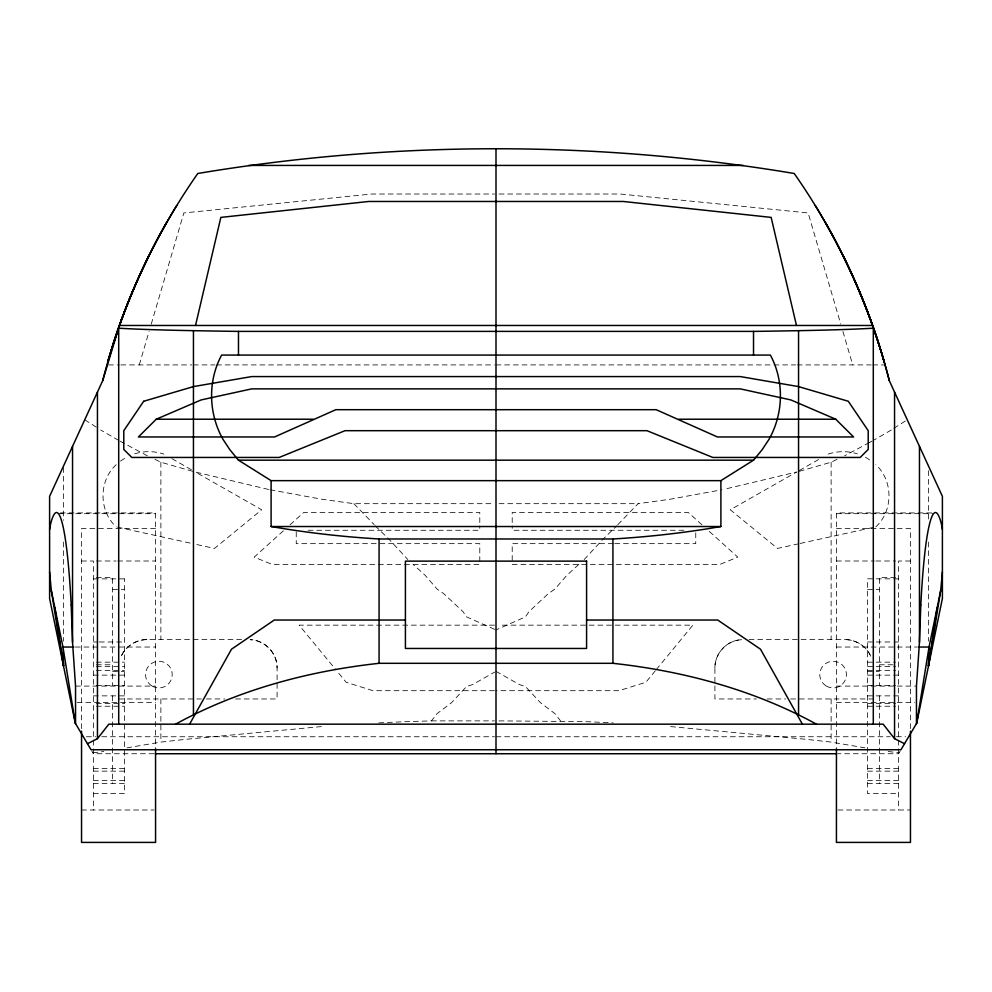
<?xml version="1.0" encoding="UTF-8"?>
<svg xmlns="http://www.w3.org/2000/svg" width="992" height="992" viewBox="0 0 992 992"><rect width="100%" height="100%" fill="white"/><g stroke="black" fill="none" stroke-linecap="round" stroke-linejoin="round"><path stroke-width="0.74" stroke-dasharray="4.96 3.72" d="M714.91 667.889C714.637 653.269 727.26 639.939 741.904 639.679A28.297 28.297 0 0 0 714.91 667.889L714.91 698.963L756.425 698.963M139.277 364.92L149.098 331.452M151.243 324.111L183.855 212.945L371.665 194.023L494.462 194.023M900.19 751.068L898.616 753.734L837.955 753.734M584.176 559.55L602.801 539.412L616.9 525.748M378.733 722.908A599.49 154.963 0 0 1 407.824 721.618L431.446 720.886L437.112 713.595L451.509 702.745L466.525 686.526L472.626 684.567L494.698 672.08M655.352 670.728L645.829 682.298L618.983 690.692L496 690.692M656.307 669.575L692.862 625.158L499.075 625.158M617.805 524.681L638.116 503.676L670.58 499.162L721.978 489.75M116.188 464.69C98.642 480.649 98.642 510.892 116.188 526.851M875.812 526.851C893.358 510.892 893.358 480.649 875.812 464.69M578.869 564.374L566.68 575.472L554.888 589.136L548.34 593.588L528.897 611.754L525.475 616.863L496 629.945M283.352 530.832L254.2 557.144L272.031 564.374L479.793 564.374M289.986 524.842L303.651 512.517L479.793 512.517L479.793 524.421M120.466 461.119L126.554 457.2M893.829 428.333L907.271 419.802M891.324 430.007L873.295 440.423M799.217 470.555L820.062 458.688M869.426 442.531L844.589 455.824M869.562 442.444L872.055 441.093M799.292 471.324L831.122 462.222L837.645 459.048M828.134 454.088C837.546 450.963 847.9 450.852 857.361 453.815M134.639 453.815C144.1 450.852 154.454 450.963 163.866 454.088M798.721 543.777L777.505 548.427L730.31 509.776L796.638 472.018L723.428 489.465M800.16 543.455L874.535 527.136M321.42 726.578L186.074 739.288L160.878 742.078L127.1 747.832M92.876 752.854L103.838 751.49M146.928 639.592C135.755 639.542 125.054 646.71 120.85 657.076A28.297 28.297 0 0 1 146.928 639.592L242.953 639.592M499.075 194.023L620.335 194.023L808.145 212.945L840.757 324.111M108.488 364.92L119.263 364.92M120.801 364.92L191.778 364.92M193.328 364.92L214.942 364.92M216.492 364.92L494.45 364.92M496 364.92L772.421 364.92M773.971 364.92L795.584 364.92M797.134 364.92L871.199 364.92M872.737 364.92L883.512 364.92M270.022 489.75L321.42 499.162L353.884 503.676L494.45 503.676M499.088 503.676L638.116 503.676M60.351 512.914L155.558 512.914L155.558 748.29M931.649 512.914L836.442 512.914L836.442 748.29M58.404 513.682L155.558 513.682M836.442 513.682L933.596 513.682M155.558 528.6L81.542 528.6L81.542 729.74M836.442 528.6L910.458 528.6L910.458 729.74M308.09 530.274L479.793 530.274L479.793 525.884M683.91 530.274L512.207 530.274L512.207 525.884M613.267 543.653L512.207 543.653L512.207 561.584M614.78 543.653L695.752 543.653L695.752 531.762M81.542 561.001L93.384 561.001L93.384 810.005M96.422 561.001L116.138 561.001M117.651 561.001L155.558 561.001M836.442 561.001L874.349 561.001M875.862 561.001L895.578 561.001M910.458 561.001L898.616 561.001L898.616 810.005M512.207 564.374L719.969 564.374L737.8 557.144L708.648 530.832M96.348 577.381L112.629 577.381L112.629 685.509M895.652 577.381L879.371 577.381L879.371 685.509M93.384 578.869L124.471 578.869M898.616 578.869L867.529 578.807L867.529 793.637L898.616 793.637M112.629 589.372L124.471 589.372M867.529 589.372L879.371 589.372M494.462 625.158L299.138 625.158L335.693 669.575M749.047 639.592L845.072 639.592C856.245 639.542 866.946 646.71 871.15 657.076A28.297 28.297 0 0 0 845.072 639.592M93.384 641.985L97.824 641.985M99.312 641.985L124.471 641.985M867.529 641.985L892.688 641.985M894.176 641.985L898.616 641.985M75.305 647.032L155.558 647.032M836.442 647.032L916.695 647.032M96.348 662.172L124.471 662.172M867.529 662.172L895.652 662.172M96.348 664.776L112.629 664.776M879.371 664.776L895.652 664.776M96.348 666.525L124.471 666.525M867.529 666.525L895.652 666.525M96.348 670.356L124.471 670.356M867.529 670.356L895.652 670.356M112.629 671.596L124.471 671.596M867.529 671.596L879.371 671.596M93.384 675.143L124.471 675.143M867.529 675.143L898.616 675.143M96.348 685.509L124.471 685.509M867.529 685.509L895.652 685.509M75.541 686.092L155.558 686.092M836.442 686.092L916.459 686.092M494.487 690.692L373.017 690.692L346.171 682.298L336.648 670.728M93.384 695.863L124.471 695.863M867.529 695.863L898.616 695.863M118.705 698.963L201.314 698.963M206.348 698.963L224.8 698.963M235.575 698.963L277.09 698.963L277.09 667.889C277.363 653.269 264.74 639.939 250.096 639.679A28.297 28.297 0 0 1 277.09 667.889M767.2 698.963L785.652 698.963M790.686 698.963L873.295 698.963M77.153 702.373L155.558 702.373M836.442 702.373L914.847 702.373M96.348 703.452L124.471 703.452M867.529 703.452L895.652 703.452M96.348 706.23L124.471 706.23M867.529 706.23L895.652 706.23M431.446 720.886L494.462 720.886M499.075 720.886L584.176 721.618A599.49 154.963 0 0 1 613.267 722.908M86.403 736.746L95.629 736.746M101.779 736.746L494.45 736.746M496 736.746L890.221 736.746M896.371 736.746L905.597 736.746M154.045 753.734L93.384 753.734L91.81 751.068M93.384 768.403L124.471 768.403M867.529 768.403L898.616 768.403M93.384 771.144L124.471 771.144M867.529 771.144L898.616 771.144M93.384 780.518L124.471 780.518M867.529 780.518L898.616 780.518M93.384 783.37L124.471 783.37M867.529 783.37L898.616 783.37M93.384 793.637L124.471 793.637L124.471 578.807M81.542 810.005L154.045 810.005M837.955 810.005L910.458 810.005M670.58 726.578L805.926 739.288L831.122 742.078L864.9 747.832M888.162 751.49L899.124 752.854M268.572 489.465L195.362 472.018L261.69 509.776L214.495 548.427L193.279 543.777M117.465 527.136L191.84 543.455M192.708 471.324L160.878 462.222L154.355 459.048M494.648 629.35L466.525 616.863L463.103 611.754L443.66 593.588L437.112 589.136L425.32 575.472L413.131 564.374M147.411 455.824L122.574 442.531M118.705 440.423L100.676 430.007M119.945 441.093L122.438 442.444M496 671.348L519.374 684.567L525.475 686.526L540.491 702.745L554.888 713.595L560.554 720.886M171.938 458.688L192.783 470.555M865.446 457.2L871.534 461.119M84.729 419.802L98.171 428.333M702.014 524.842L688.349 512.517L512.207 512.517L512.207 524.421M353.884 503.676L374.195 524.681M375.1 525.748L389.199 539.412L407.824 559.55M842.902 331.452L852.723 364.92M928.487 470.704L928.487 520.292M928.487 541.992L928.487 641.179M879.371 695.863L879.371 783.37M831.122 462.222L831.122 639.592M831.122 698.963L831.122 742.078M479.793 561.584L479.793 543.653L296.248 543.653L296.248 531.762M160.878 462.222L160.878 639.592M160.878 698.963L160.878 742.078M112.629 695.863L112.629 783.37M63.513 467.604L63.513 520.292M63.513 541.992L63.513 641.179M826.448 686.129A13.318 13.318 0 0 0 846.424 674.597A13.318 13.318 0 0 0 826.448 663.053A13.318 13.318 0 0 0 826.448 686.129M152.235 686.129A13.318 13.318 0 0 0 172.211 674.597A13.318 13.318 0 0 0 152.235 663.053A13.318 13.318 0 0 0 152.235 686.129"/><path stroke-width="1.49" d="M916.459 723.59L916.459 686.092L919.46 642.295L920.812 605.07M928.487 662.879L928.487 665.979L940.701 590.463L942.4 571.925M937.18 607.513L928.487 665.979L929.045 647.032L940.701 590.463M916.707 723.168L942.4 598.486L942.4 496.347L889.303 380.655C870.443 306.615 838.066 236.071 794.22 173.488C597.395 140.517 394.605 140.517 197.78 173.488C164.92 220.435 138.458 271.82 119.313 325.847A632.04 632.04 0 0 0 102.697 380.655L49.6 496.347L49.6 598.486L75.293 723.168L91.028 749.741L900.972 749.741L916.707 723.168L929.045 647.032L918.245 647.032M49.6 529.517L50.505 524.446A174.604 16.604 -90 0 1 71.188 605.021M195.523 325.475L220.856 217.397L368.702 201.475L623.298 201.475L771.144 217.397L796.477 325.475M102.697 380.655L119.313 325.847A727.483 665.396 0 0 1 149.048 255.514M189.596 724.172L231.483 649.227L274.276 620.037L405.418 620.037M87.457 743.715L97.452 738.656L108.847 724.172L883.153 724.172L894.548 738.656L904.543 743.715M753.523 460.176L762.067 449.81L769.06 439.245C783.506 413.627 784.412 381.052 770.362 355.074L221.638 355.074C207.588 381.052 208.494 413.627 222.94 439.245L229.933 449.81L238.477 460.176L271.101 480.649L720.899 480.649L753.523 460.176L238.477 460.176M156.252 419.219L138.409 436.964L274.586 436.964L335.804 409.696L656.196 409.696L717.414 436.964L853.591 436.964L835.748 419.219L790.847 399.925L740.23 388.864L251.77 388.864L201.153 399.925L156.252 419.219L313.162 419.219M175.534 724.172C238.055 689.899 308.413 671.014 379.068 663.313L612.932 663.313C683.587 671.014 753.945 689.899 816.466 724.172M118.532 328.178L118.705 328.203A186.893 6.547 0 0 0 193.452 330.671A533.485 18.699 0 0 0 237.733 331.39L754.267 331.39A533.485 18.699 0 0 0 798.548 330.671A186.893 6.547 0 0 0 873.282 328.203L873.468 328.178M720.899 480.649L720.899 526.529L708.313 528.649A480.19 224.316 0 0 1 612.932 538.991L379.068 538.978A480.19 224.316 0 0 1 283.7 528.637L271.101 526.529L271.101 480.649M248.806 165.428L743.194 165.428M119.449 325.475L872.551 325.475M678.838 419.219L835.748 419.219M271.101 526.529L720.899 526.529M586.582 620.037L717.724 620.037L760.517 649.227L802.404 724.172M73.755 647.032L62.955 647.032L51.299 590.463L49.6 571.925M155.322 753.734L836.678 753.734M71.188 605.07L72.54 642.295L75.541 686.092L75.541 723.59M942.4 529.517L941.495 524.446A174.604 16.604 90 0 0 920.812 605.021M75.293 723.168L62.955 647.032L63.513 665.979L51.299 590.463M54.82 607.513L63.513 665.979L63.513 662.879M919.46 446.375L919.46 642.295M910.458 731.24L910.458 842.406L836.442 842.406L836.442 748.824M894.548 392.088L894.548 738.656M873.295 328.203L873.295 724.172M798.548 330.671L798.548 714.5M753.523 331.39L753.523 355.074M612.932 538.978L612.932 663.313M496 149.594L496 753.734M379.068 538.978L379.068 663.313M238.477 331.39L238.477 355.074M193.452 330.671L193.452 714.5M155.558 748.824L155.558 842.406L81.542 842.406L81.542 731.24M118.705 328.203L118.705 724.172M97.452 392.088L97.452 738.656M72.54 446.375L72.54 642.295M815.275 205.542A633.094 632.177 0 0 1 884.306 362.229A670.146 645.333 0 0 0 824.972 221.824M889.303 380.655A632.04 632.04 0 0 0 872.687 325.847A727.483 665.396 0 0 0 842.952 255.514M858.874 290.234A639.121 634.793 0 0 1 878.776 343.939M176.725 205.542A633.094 632.177 0 0 0 107.694 362.229A670.146 645.333 0 0 1 167.028 221.824M113.224 343.939A639.121 634.793 0 0 1 133.126 290.234M143.691 401.264L123.789 430.689L123.789 449.426L131.812 457.448L279.198 457.448L345.018 430.689L646.982 430.689L712.802 457.448L860.188 457.448L868.211 449.426L868.211 430.689L848.309 401.264L798.548 386.595L740.268 376.576L251.732 376.576L193.452 386.595L143.691 401.264M586.582 561.125L405.418 561.125L405.418 648.458L586.582 648.458L586.582 561.125"/></g></svg>
